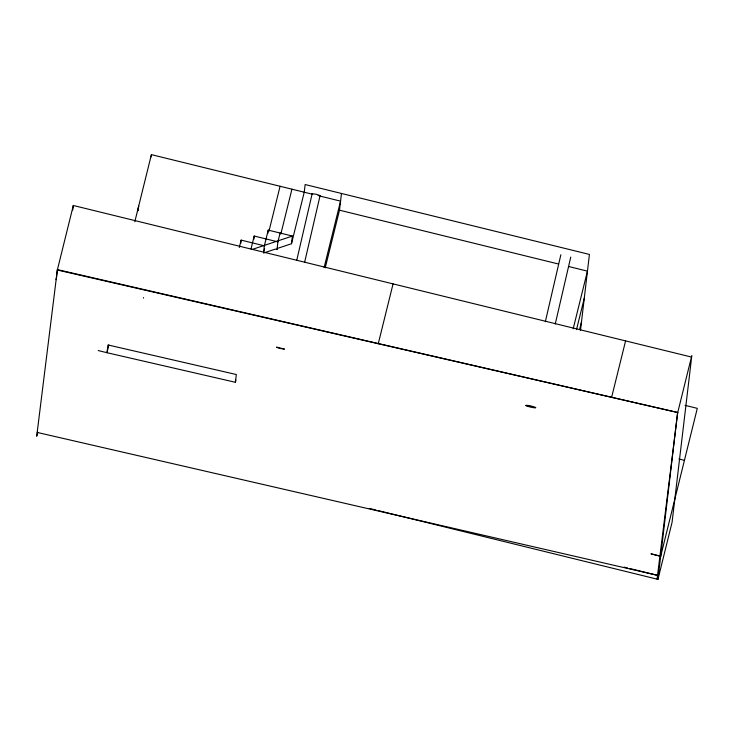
<?xml version="1.0" encoding="UTF-8"?>
<svg xmlns="http://www.w3.org/2000/svg" width="734" height="734" viewBox="0 0 734 734"><rect width="100%" height="100%" fill="white"/><g stroke="black" fill="none" stroke-linecap="round" stroke-linejoin="round"><path stroke-width="1.1" d="M691.456 357.045L73.308 205.483L57.335 270.02L56.188 279.672L56.307 279.186M138.12 210.649L138.653 206.162L137.992 210.667M151.14 156.883L151.406 154.635L311.941 194.106M240.752 243.404L241.137 240.11L264.35 245.817L263.57 252.395M253.808 239.321L254.203 236.036L277.911 241.862L276.993 249.532L275.305 249.12L263.561 253.028M267.846 233.403L268.24 230.118L292.398 236.054L291.49 243.734L277.259 248.468L276.993 249.532M325.226 267.827L339.493 210.181L341.475 193.464M580.475 330.529L589.43 254.432L305.151 184.537L304.243 192.207L291.49 243.734M657.068 579.144L677.73 412.508L57.39 269.598L36.7 436.271L37.7 432.234M657.958 579.365L677.427 413.737L691.841 355.476L672.069 522.333L657.958 579.365L378.212 510.598M72.749 210.007L73.308 205.483M235.375 382.286L236.339 374.523L107.971 344.952L107.008 352.715L235.375 382.286L235.889 380.084M108.797 345.008L107.008 352.715L98.209 350.549M296.692 260.515L312.152 193.767L316.125 194.216L320.088 195.583L304.619 262.322M545.334 321.721L560.859 254.753M555.243 324.033L570.758 257.074M56.536 276.727L56.665 276.232M134.808 221.723L151.406 154.635M143.46 298.096L143.58 297.6M239.321 247.468L241.137 240.11M251.01 248.918L254.203 236.036M264.35 245.817L268.24 230.118M264.084 250.89L264.616 248.762M268.956 231.21L280.076 186.271M277.911 241.862L280.094 233.027M280.81 234.128L291.93 189.188M324.125 267.543L340.558 201.134L319.648 195.996M378.258 343.723L393.066 283.884M573.181 328.777L587.448 271.13L568.547 266.488M576.511 329.612L584.319 298.087M579.594 329.493L581.521 321.703M611.624 397.323L625.588 340.897M651.223 553.959L660.692 556.28L697.3 408.352L685.051 405.342M320.088 195.583L319.547 195.694M251.835 249.56L292.398 236.054M318.097 195.528L318.923 195.648M57.335 270.02L677.73 412.508M37.177 432.427L657.526 575.337L629.744 568.511M525.939 405.434L530.893 406.59M339.493 210.181L558.537 264.029M678.858 458.989L684.427 460.356M624.194 567.143L627.524 567.96M369.33 508.405L375.992 510.047M651.076 553.794L660.692 556.28M312.684 194.125L312.152 193.767M276.718 347.182L279.516 348.393L284.508 349.09L276.718 347.182M528.223 406.471A5.083 0.569 13 0 0 535.838 407.746A5.083 0.569 13 0 0 528.608 405.544A5.083 0.569 13 0 0 528.223 406.471"/></g></svg>
